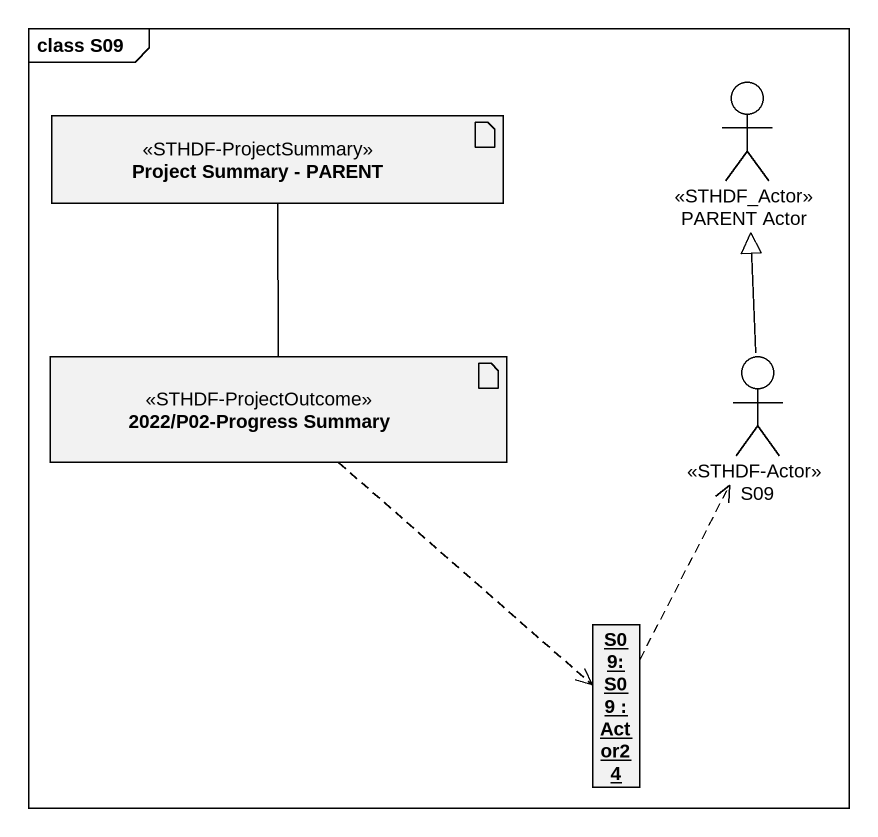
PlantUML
@startuml
mainframe class S09
allowmixing
hide circle
hide empty members
artifact "Project Summary - PARENT" as Project_Summary_PARENT <<STHDF-ProjectSummary>>
actor "PARENT Actor" as PARENT_Actor <<STHDF_Actor>>
artifact "2022/P02-Progress Summary" as a2022_P02_Progress_Summary <<STHDF-ProjectOutcome>>
actor S09 <<STHDF-Actor>>
object "S09:S09 : Actor24" as S09_S09
a2022_P02_Progress_Summary -up- Project_Summary_PARENT
a2022_P02_Progress_Summary ..> S09_S09
S09 -up-|> PARENT_Actor
S09_S09 .up.> S09
@enduml
